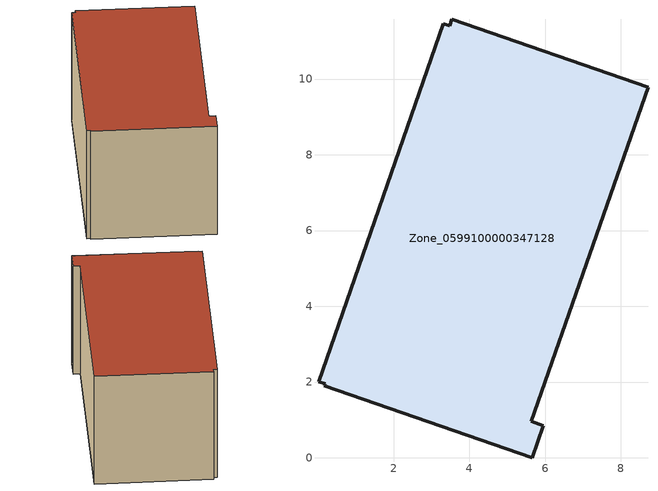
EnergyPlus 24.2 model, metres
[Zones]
Zone_0599100000347128
 floor ground (C_G): 0.17,1.9 0.19,1.95 0.02,2.01 3.31,11.46 3.48,11.41 3.54,11.58 8.72,9.78 5.64,0.96 5.95,0.85 5.66,0 z0
 wall outside (C_F): 5.64,0.96 8.72,9.78 3.54,11.58 3.48,11.41 3.31,11.46 0.02,2.01 0.19,1.95 0.17,1.9 5.66,0 5.95,0.85 5.64,0.96 z0:5.87
 roof outside (C_R): 3.54,11.58 3.48,11.41 3.31,11.46 0.02,2.01 0.19,1.95 0.17,1.9 5.66,0 5.95,0.85 5.64,0.96 8.72,9.78 z5.87
[BUILDING]
Pand.0599100000347128: North Axis=0; Terrain=City; Loads Convergence Tolerance Value=0.04; Temperature Convergence Tolerance Value=0.4; Solar Distribution=FullExterior; Maximum Number of Warmup Days=25; Minimum Number of Warmup Days=1
[Site:Location]
Rotterdam.The.Hague.AP_ZH_NLD Design_Conditions: Latitude=51.96; Longitude=4.45; Time Zone=1; Elevation=-4.5
[SITE:GROUNDTEMPERATURE:BUILDINGSURFACE]
18, 18, 18, 18, 18, 18, 18, 18, 18, 18, 18, 18
[MATERIAL] Thermal Absorptance=0.9; Solar Absorptance=0.7; Visible Absorptance=0.7
Name | Roughness | Thickness | Conductivity | Density | Specific Heat
G.TC.1992-2005 | MediumSmooth | 0.15 | 0.06 | 540 | 1210
F.TC.1992-2005 | Rough | 0.3 | 0.12 | 1920 | 840
R.TC.1992-2005 | MediumRough | 0.2 | 0.08 | 1500 | 1000
[CONSTRUCTION]
C_G: G.TC.1992-2005
C_F: F.TC.1992-2005
C_R: R.TC.1992-2005
[ZONE]
Zone_0599100000347128: Type=1; Multiplier=1; Ceiling Height=Autocalculate; Volume=Autocalculate; Floor Area=autocalculate; Part of Total Floor Area=Yes
[ZONEINFILTRATION:DESIGNFLOWRATE]
Infil_Zone_0599100000347128: Zone or ZoneList or Space or SpaceList=Zone_0599100000347128; Schedule=AlwaysOn; Design Flow Rate Calculation Method=Flow/Area; Flow Rate per Floor Area=0.0015; Constant Term Coefficient=1; Temperature Term Coefficient=0; Velocity Term Coefficient=0; Velocity Squared Term Coefficient=0
[HVACTEMPLATE:ZONE:IDEALLOADSAIRSYSTEM]
Zone_0599100000347128: Maximum Heating Supply Air Temperature=50; Minimum Cooling Supply Air Temperature=13; Maximum Heating Supply Air Humidity Ratio=0.0156; Minimum Cooling Supply Air Humidity Ratio=0.0077; Heating Limit=NoLimit; Cooling Limit=NoLimit; Dehumidification Control Type=ConstantSensibleHeatRatio; Cooling Sensible Heat Ratio=0.7; Dehumidification Setpoint=60; Humidification Control Type=None; Humidification Setpoint=30; Outdoor Air Method=None; Outdoor Air Flow Rate per Person=0.00944; Outdoor Air Flow Rate per Zone Floor Area=0; Outdoor Air Flow Rate per Zone=0; Demand Controlled Ventilation Type=None; Outdoor Air Economizer Type=NoEconomizer; Heat Recovery Type=None; Sensible Heat Recovery Effectiveness=0.7; Latent Heat Recovery Effectiveness=0.65
[ZONECONTROL:THERMOSTAT]
ThermostatControl_Zone_0599100000347128: Zone or ZoneList=Zone_0599100000347128; Control Type Schedule=DualSetpointControlType; Control 1=Thermostat_Zone_0599100000347128; Temperature Difference Between Cutout And Setpoint=0
[THERMOSTATSETPOINT:DUALSETPOINT]
Thermostat_Zone_0599100000347128: Heating Setpoint Temperature Schedule=HeatingSetpoint_Zone_0599100000347128; Cooling Setpoint Temperature Schedule=CoolingSetpoint_Zone_0599100000347128
[SCHEDULE:COMPACT]
HeatingSetpoint_Zone_0599100000347128: Through: 12/31, For: AllDays, Until: 24:00, 21
CoolingSetpoint_Zone_0599100000347128: Through: 12/31, For: AllDays, Until: 24:00, 24
DualSetpointControlType: Through: 12/31, For: AllDays, Until: 24:00, 4
AlwaysOn: Through: 12/31, For: AllDays, Until: 24:00, 1
